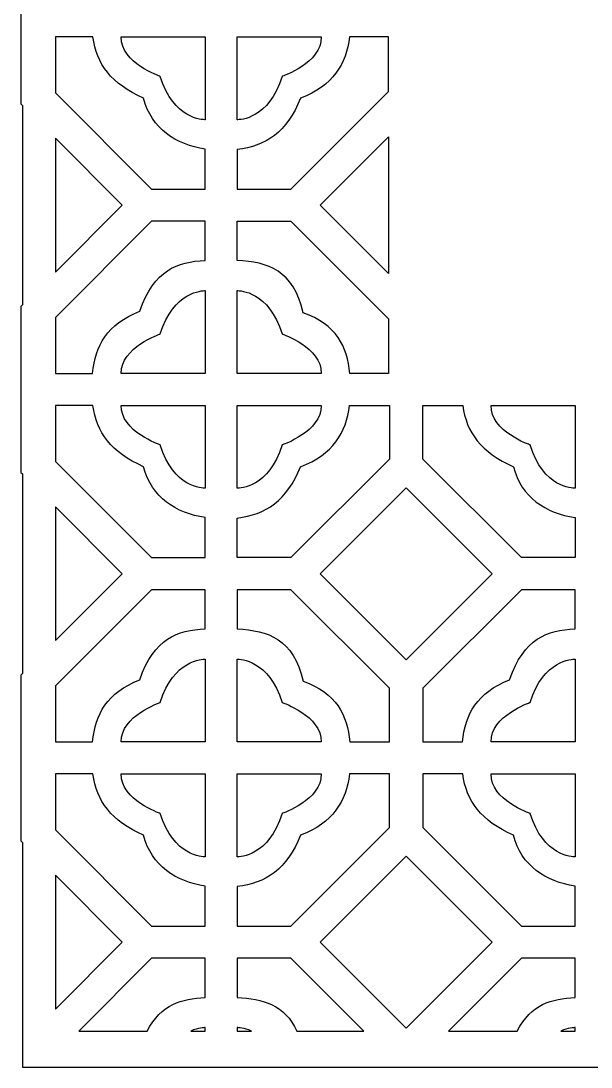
# Model space of a CAD drawing. Header units: centimetres. Extents: x -9.8 to 10.1, y -8.6 to 11.2.
# Drawn here: x -9.84 to -5.04, y -8.62 to 0.19 of the extents above; entities that cross this region are included whole.
import ezdxf

# ---------------------------------------------------------------- set-up
doc = ezdxf.new("R2010")
doc.units = ezdxf.units.CM
doc.header["$MEASUREMENT"] = 0
doc.layers.add('layer 1', color=7, linetype='Continuous')

msp = doc.modelspace()

# ---------------------------------------------------------------- linework, layer by layer
at = {"layer": 'layer 1', "color": 177}
for points, knots in [([(-9.82204, 11.18172), (-9.82204, 11.18172), (-8.84799, 11.18172), (-8.84799, 11.18172), (-8.84799, 11.18172), (-8.84799, 11.18172), (-8.84799, 11.18173), (-8.84799, 11.18173), (-8.84799, 11.18173), (-8.84799, 11.18173), (-8.28455, 11.18173), (-8.28455, 11.18173), (-8.28455, 11.18173), (-8.28455, 11.18173), (-8.01482, 11.18173), (-8.01482, 11.18173), (-8.01482, 11.18173), (-8.01482, 11.18173), (-7.45138, 11.18173), (-7.45138, 11.18173), (-7.45138, 11.18173), (-7.45138, 11.18173), (-7.45137, 11.18172), (-7.45137, 11.18172), (-7.45137, 11.18172), (-7.45137, 11.18172), (-5.73462, 11.18172), (-5.73462, 11.18172), (-5.73462, 11.18172), (-5.73462, 11.18172), (-5.73462, 11.18173), (-5.73462, 11.18173), (-5.73462, 11.18173), (-5.73462, 11.18173), (-5.17118, 11.18173), (-5.17118, 11.18173), (-5.17118, 11.18173), (-5.17118, 11.18173), (-4.90145, 11.18173), (-4.90145, 11.18173), (-4.90145, 11.18173), (-4.90145, 11.18173), (-4.33801, 11.18173), (-4.33801, 11.18173), (-4.33801, 11.18173), (-4.33801, 11.18173), (-4.33801, 11.18172), (-4.33801, 11.18172), (-4.33801, 11.18172), (-4.33801, 11.18172), (-2.62125, 11.18172), (-2.62125, 11.18172), (-2.62125, 11.18172), (-2.62125, 11.18172), (-2.62125, 11.18173), (-2.62125, 11.18173), (-2.62125, 11.18173), (-2.62125, 11.18173), (-2.05781, 11.18173), (-2.05781, 11.18173), (-2.05781, 11.18173), (-2.05781, 11.18173), (-1.78808, 11.18173), (-1.78808, 11.18173), (-1.78808, 11.18173), (-1.78808, 11.18173), (-1.22464, 11.18173), (-1.22464, 11.18173), (-1.22464, 11.18173), (-1.22464, 11.18173), (-1.22464, 11.18172), (-1.22464, 11.18172), (-1.22464, 11.18172), (-1.22464, 11.18172), (-0.25059, 11.18172), (-0.25059, 11.18172), (-0.25059, 11.18172), (-0.25059, 11.18172), (-0.25059, 10.20767), (-0.25059, 10.20767), (-0.25059, 10.20767), (-0.25059, 10.20767), (-0.23709, 10.19417), (-0.23709, 10.19417), (-0.23709, 10.19417), (-0.23709, 10.19417), (-0.23709, 9.63073), (-0.23709, 9.63073), (-0.23709, 9.63073), (-0.23709, 9.63073), (-0.23709, 9.361), (-0.23709, 9.361), (-0.23709, 9.361), (-0.23709, 9.361), (-0.23709, 8.79756), (-0.23709, 8.79756), (-0.23709, 8.79756), (-0.23709, 8.79756), (-0.25059, 8.78406), (-0.25059, 8.78406), (-0.25059, 8.78406), (-0.25059, 8.78406), (-0.25059, 7.10481), (-0.25059, 7.10481), (-0.25059, 7.10481), (-0.25059, 7.10481), (-0.23709, 7.09131), (-0.23709, 7.09131), (-0.23709, 7.09131), (-0.23709, 7.09131), (-0.23709, 6.52787), (-0.23709, 6.52787), (-0.23709, 6.52787), (-0.23709, 6.52787), (-0.23709, 6.25814), (-0.23709, 6.25814), (-0.23709, 6.25814), (-0.23709, 6.25814), (-0.23709, 5.6947), (-0.23709, 5.6947), (-0.23709, 5.6947), (-0.23709, 5.6947), (-0.25059, 5.6812), (-0.25059, 5.6812), (-0.25059, 5.6812), (-0.25059, 5.6812), (-0.25059, 4.00194), (-0.25059, 4.00194), (-0.25059, 4.00194), (-0.25059, 4.00194), (-0.23709, 3.98844), (-0.23709, 3.98844), (-0.23709, 3.98844), (-0.23709, 3.98844), (-0.23709, 3.425), (-0.23709, 3.425), (-0.23709, 3.425), (-0.23709, 3.425), (-0.23709, 3.15527), (-0.23709, 3.15527), (-0.23709, 3.15527), (-0.23709, 3.15527), (-0.23709, 2.59183), (-0.23709, 2.59183), (-0.23709, 2.59183), (-0.23709, 2.59183), (-0.25059, 2.57833), (-0.25059, 2.57833), (-0.25059, 2.57833), (-0.25059, 2.57833), (-0.25059, 0.89908), (-0.25059, 0.89908), (-0.25059, 0.89908), (-0.25059, 0.89908), (-0.23709, 0.88557), (-0.23709, 0.88557), (-0.23709, 0.88557), (-0.23709, 0.88557), (-0.23709, 0.32213), (-0.23709, 0.32213), (-0.23709, 0.32213), (-0.23709, 0.32213), (-0.23709, 0.05241), (-0.23709, 0.05241), (-0.23709, 0.05241), (-0.23709, 0.05241), (-0.23709, -0.51104), (-0.23709, -0.51104), (-0.23709, -0.51104), (-0.23709, -0.51104), (-0.25059, -0.52454), (-0.25059, -0.52454), (-0.25059, -0.52454), (-0.25059, -0.52454), (-0.25059, -2.20379), (-0.25059, -2.20379), (-0.25059, -2.20379), (-0.25059, -2.20379), (-0.23709, -2.21729), (-0.23709, -2.21729), (-0.23709, -2.21729), (-0.23709, -2.21729), (-0.23709, -2.78073), (-0.23709, -2.78073), (-0.23709, -2.78073), (-0.23709, -2.78073), (-0.23709, -3.05046), (-0.23709, -3.05046), (-0.23709, -3.05046), (-0.23709, -3.05046), (-0.23709, -3.6139), (-0.23709, -3.6139), (-0.23709, -3.6139), (-0.23709, -3.6139), (-0.25059, -3.6274), (-0.25059, -3.6274), (-0.25059, -3.6274), (-0.25059, -3.6274), (-0.25059, -5.30666), (-0.25059, -5.30666), (-0.25059, -5.30666), (-0.25059, -5.30666), (-0.23709, -5.32016), (-0.23709, -5.32016), (-0.23709, -5.32016), (-0.23709, -5.32016), (-0.23709, -5.8836), (-0.23709, -5.8836), (-0.23709, -5.8836), (-0.23709, -5.8836), (-0.23709, -6.15333), (-0.23709, -6.15333), (-0.23709, -6.15333), (-0.23709, -6.15333), (-0.23709, -6.71677), (-0.23709, -6.71677), (-0.23709, -6.71677), (-0.23709, -6.71677), (-0.25059, -6.73027), (-0.25059, -6.73027), (-0.25059, -6.73027), (-0.25059, -6.73027), (-0.25059, -8.62127), (-0.25059, -8.62127), (-0.25059, -8.62127), (-0.25059, -8.62127), (-9.82204, -8.62127), (-9.82204, -8.62127), (-9.82204, -8.62127), (-9.82204, -8.62127), (-9.82204, -6.73027), (-9.82204, -6.73027), (-9.82204, -6.73027), (-9.82204, -6.73027), (-9.83554, -6.71677), (-9.83554, -6.71677), (-9.83554, -6.71677), (-9.83554, -6.71677), (-9.83554, -6.15333), (-9.83554, -6.15333), (-9.83554, -6.15333), (-9.83554, -6.15333), (-9.83554, -5.8836), (-9.83554, -5.8836), (-9.83554, -5.8836), (-9.83554, -5.8836), (-9.83554, -5.32016), (-9.83554, -5.32016), (-9.83554, -5.32016), (-9.83554, -5.32016), (-9.82204, -5.30666), (-9.82204, -5.30666), (-9.82204, -5.30666), (-9.82204, -5.30666), (-9.82204, -3.6274), (-9.82204, -3.6274), (-9.82204, -3.6274), (-9.82204, -3.6274), (-9.83554, -3.6139), (-9.83554, -3.6139), (-9.83554, -3.6139), (-9.83554, -3.6139), (-9.83554, -3.05046), (-9.83554, -3.05046), (-9.83554, -3.05046), (-9.83554, -3.05046), (-9.83554, -2.78073), (-9.83554, -2.78073), (-9.83554, -2.78073), (-9.83554, -2.78073), (-9.83554, -2.21729), (-9.83554, -2.21729), (-9.83554, -2.21729), (-9.83554, -2.21729), (-9.82204, -2.20379), (-9.82204, -2.20379), (-9.82204, -2.20379), (-9.82204, -2.20379), (-9.82204, -0.52454), (-9.82204, -0.52454), (-9.82204, -0.52454), (-9.82204, -0.52454), (-9.83554, -0.51104), (-9.83554, -0.51104), (-9.83554, -0.51104), (-9.83554, -0.51104), (-9.83554, 0.05241), (-9.83554, 0.05241), (-9.83554, 0.05241), (-9.83554, 0.05241), (-9.83554, 0.32213), (-9.83554, 0.32213), (-9.83554, 0.32213), (-9.83554, 0.32213), (-9.83554, 0.88557), (-9.83554, 0.88557), (-9.83554, 0.88557), (-9.83554, 0.88557), (-9.82204, 0.89908), (-9.82204, 0.89908), (-9.82204, 0.89908), (-9.82204, 0.89908), (-9.82204, 2.57833), (-9.82204, 2.57833), (-9.82204, 2.57833), (-9.82204, 2.57833), (-9.83554, 2.59183), (-9.83554, 2.59183), (-9.83554, 2.59183), (-9.83554, 2.59183), (-9.83554, 3.15527), (-9.83554, 3.15527), (-9.83554, 3.15527), (-9.83554, 3.15527), (-9.83554, 3.425), (-9.83554, 3.425), (-9.83554, 3.425), (-9.83554, 3.425), (-9.83554, 3.98844), (-9.83554, 3.98844), (-9.83554, 3.98844), (-9.83554, 3.98844), (-9.82204, 4.00194), (-9.82204, 4.00194), (-9.82204, 4.00194), (-9.82204, 4.00194), (-9.82204, 5.6812), (-9.82204, 5.6812), (-9.82204, 5.6812), (-9.82204, 5.6812), (-9.83554, 5.6947), (-9.83554, 5.6947), (-9.83554, 5.6947), (-9.83554, 5.6947), (-9.83554, 6.25814), (-9.83554, 6.25814), (-9.83554, 6.25814), (-9.83554, 6.25814), (-9.83554, 6.52787), (-9.83554, 6.52787), (-9.83554, 6.52787), (-9.83554, 6.52787), (-9.83554, 7.09131), (-9.83554, 7.09131), (-9.83554, 7.09131), (-9.83554, 7.09131), (-9.82204, 7.10481), (-9.82204, 7.10481), (-9.82204, 7.10481), (-9.82204, 7.10481), (-9.82204, 8.78406), (-9.82204, 8.78406), (-9.82204, 8.78406), (-9.82204, 8.78406), (-9.83554, 8.79756), (-9.83554, 8.79756), (-9.83554, 8.79756), (-9.83554, 8.79756), (-9.83554, 9.361), (-9.83554, 9.361), (-9.83554, 9.361), (-9.83554, 9.361), (-9.83554, 9.63073), (-9.83554, 9.63073), (-9.83554, 9.63073), (-9.83554, 9.63073), (-9.83554, 10.19417), (-9.83554, 10.19417), (-9.83554, 10.19417), (-9.83554, 10.19417), (-9.82204, 10.20767), (-9.82204, 10.20767), (-9.82204, 10.20767), (-9.82204, 10.20767), (-9.82204, 11.18172), (-9.82204, 11.18172)], [0, 0, 0, 0, 0.0105263, 0.0105263, 0.0105263, 0.0105263, 0.0210526, 0.0210526, 0.0210526, 0.0210526, 0.0315789, 0.0315789, 0.0315789, 0.0315789, 0.0421053, 0.0421053, 0.0421053, 0.0421053, 0.0526316, 0.0526316, 0.0526316, 0.0526316, 0.0631579, 0.0631579, 0.0631579, 0.0631579, 0.0736842, 0.0736842, 0.0736842, 0.0736842, 0.0842105, 0.0842105, 0.0842105, 0.0842105, 0.0947368, 0.0947368, 0.0947368, 0.0947368, 0.1052632, 0.1052632, 0.1052632, 0.1052632, 0.1157895, 0.1157895, 0.1157895, 0.1157895, 0.1263158, 0.1263158, 0.1263158, 0.1263158, 0.1368421, 0.1368421, 0.1368421, 0.1368421, 0.1473684, 0.1473684, 0.1473684, 0.1473684, 0.1578947, 0.1578947, 0.1578947, 0.1578947, 0.1684211, 0.1684211, 0.1684211, 0.1684211, 0.1789474, 0.1789474, 0.1789474, 0.1789474, 0.1894737, 0.1894737, 0.1894737, 0.1894737, 0.2, 0.2, 0.2, 0.2, 0.2105263, 0.2105263, 0.2105263, 0.2105263, 0.2210526, 0.2210526, 0.2210526, 0.2210526, 0.2315789, 0.2315789, 0.2315789, 0.2315789, 0.2421053, 0.2421053, 0.2421053, 0.2421053, 0.2526316, 0.2526316, 0.2526316, 0.2526316, 0.2631579, 0.2631579, 0.2631579, 0.2631579, 0.2736842, 0.2736842, 0.2736842, 0.2736842, 0.2842105, 0.2842105, 0.2842105, 0.2842105, 0.2947368, 0.2947368, 0.2947368, 0.2947368, 0.3052632, 0.3052632, 0.3052632, 0.3052632, 0.3157895, 0.3157895, 0.3157895, 0.3157895, 0.3263158, 0.3263158, 0.3263158, 0.3263158, 0.3368421, 0.3368421, 0.3368421, 0.3368421, 0.3473684, 0.3473684, 0.3473684, 0.3473684, 0.3578947, 0.3578947, 0.3578947, 0.3578947, 0.3684211, 0.3684211, 0.3684211, 0.3684211, 0.3789474, 0.3789474, 0.3789474, 0.3789474, 0.3894737, 0.3894737, 0.3894737, 0.3894737, 0.4, 0.4, 0.4, 0.4, 0.4105263, 0.4105263, 0.4105263, 0.4105263, 0.4210526, 0.4210526, 0.4210526, 0.4210526, 0.4315789, 0.4315789, 0.4315789, 0.4315789, 0.4421053, 0.4421053, 0.4421053, 0.4421053, 0.4526316, 0.4526316, 0.4526316, 0.4526316, 0.4631579, 0.4631579, 0.4631579, 0.4631579, 0.4736842, 0.4736842, 0.4736842, 0.4736842, 0.4842105, 0.4842105, 0.4842105, 0.4842105, 0.4947368, 0.4947368, 0.4947368, 0.4947368, 0.5052632, 0.5052632, 0.5052632, 0.5052632, 0.5157895, 0.5157895, 0.5157895, 0.5157895, 0.5263158, 0.5263158, 0.5263158, 0.5263158, 0.5368421, 0.5368421, 0.5368421, 0.5368421, 0.5473684, 0.5473684, 0.5473684, 0.5473684, 0.5578947, 0.5578947, 0.5578947, 0.5578947, 0.5684211, 0.5684211, 0.5684211, 0.5684211, 0.5789474, 0.5789474, 0.5789474, 0.5789474, 0.5894737, 0.5894737, 0.5894737, 0.5894737, 0.6, 0.6, 0.6, 0.6, 0.6105263, 0.6105263, 0.6105263, 0.6105263, 0.6210526, 0.6210526, 0.6210526, 0.6210526, 0.6315789, 0.6315789, 0.6315789, 0.6315789, 0.6421053, 0.6421053, 0.6421053, 0.6421053, 0.6526316, 0.6526316, 0.6526316, 0.6526316, 0.6631579, 0.6631579, 0.6631579, 0.6631579, 0.6736842, 0.6736842, 0.6736842, 0.6736842, 0.6842105, 0.6842105, 0.6842105, 0.6842105, 0.6947368, 0.6947368, 0.6947368, 0.6947368, 0.7052632, 0.7052632, 0.7052632, 0.7052632, 0.7157895, 0.7157895, 0.7157895, 0.7157895, 0.7263158, 0.7263158, 0.7263158, 0.7263158, 0.7368421, 0.7368421, 0.7368421, 0.7368421, 0.7473684, 0.7473684, 0.7473684, 0.7473684, 0.7578947, 0.7578947, 0.7578947, 0.7578947, 0.7684211, 0.7684211, 0.7684211, 0.7684211, 0.7789474, 0.7789474, 0.7789474, 0.7789474, 0.7894737, 0.7894737, 0.7894737, 0.7894737, 0.8, 0.8, 0.8, 0.8, 0.8105263, 0.8105263, 0.8105263, 0.8105263, 0.8210526, 0.8210526, 0.8210526, 0.8210526, 0.8315789, 0.8315789, 0.8315789, 0.8315789, 0.8421053, 0.8421053, 0.8421053, 0.8421053, 0.8526316, 0.8526316, 0.8526316, 0.8526316, 0.8631579, 0.8631579, 0.8631579, 0.8631579, 0.8736842, 0.8736842, 0.8736842, 0.8736842, 0.8842105, 0.8842105, 0.8842105, 0.8842105, 0.8947368, 0.8947368, 0.8947368, 0.8947368, 0.9052632, 0.9052632, 0.9052632, 0.9052632, 0.9157895, 0.9157895, 0.9157895, 0.9157895, 0.9263158, 0.9263158, 0.9263158, 0.9263158, 0.9368421, 0.9368421, 0.9368421, 0.9368421, 0.9473684, 0.9473684, 0.9473684, 0.9473684, 0.9578947, 0.9578947, 0.9578947, 0.9578947, 0.9684211, 0.9684211, 0.9684211, 0.9684211, 0.9789474, 0.9789474, 0.9789474, 0.9789474, 1, 1, 1, 1]), ([(-8.28455, -1.22885), (-8.28455, -1.22885), (-8.73626, -1.22885), (-8.73626, -1.22885), (-8.73626, -1.22885), (-8.73626, -1.22885), (-9.54581, -0.4193), (-9.54581, -0.4193), (-9.54581, -0.4193), (-9.54581, -0.4193), (-9.54581, 0.05241), (-9.54581, 0.05241), (-9.54581, 0.05241), (-9.54581, 0.05241), (-9.23002, 0.05241), (-9.23002, 0.05241), (-9.23002, 0.05241), (-9.19855, -0.17592), (-9.0771, -0.34117), (-8.80284, -0.46371), (-8.80284, -0.46371), (-8.73768, -0.72177), (-8.52919, -0.85491), (-8.28455, -0.89128), (-8.28455, -0.89128), (-8.28455, -0.89128), (-8.28455, -1.22885), (-8.28455, -1.22885)], [0, 0, 0, 0, 0.125, 0.125, 0.125, 0.125, 0.25, 0.25, 0.25, 0.25, 0.375, 0.375, 0.375, 0.375, 0.5, 0.5, 0.5, 0.5, 0.625, 0.625, 0.625, 0.625, 0.75, 0.75, 0.75, 0.75, 1, 1, 1, 1]), ([(-8.28455, 0.05241), (-8.28455, 0.05241), (-8.99167, 0.05241), (-8.99167, 0.05241), (-8.99167, 0.05241), (-8.9956, -0.168), (-8.66298, -0.27976), (-8.66298, -0.27976), (-8.66298, -0.27976), (-8.55112, -0.64144), (-8.30504, -0.6451), (-8.28455, -0.64477), (-8.28455, -0.64477), (-8.28455, -0.64477), (-8.28455, 0.05241), (-8.28455, 0.05241)], [0, 0, 0, 0, 0.2, 0.2, 0.2, 0.2, 0.4, 0.4, 0.4, 0.4, 0.6, 0.6, 0.6, 0.6, 1, 1, 1, 1]), ([(-6.74048, -0.40623), (-6.74048, -0.40623), (-7.5631, -1.22885), (-7.5631, -1.22885), (-7.5631, -1.22885), (-7.5631, -1.22885), (-8.01482, -1.22885), (-8.01482, -1.22885), (-8.01482, -1.22885), (-8.01482, -1.22885), (-8.01482, -0.89522), (-8.01482, -0.89522), (-8.01482, -0.89522), (-7.77407, -0.86773), (-7.59646, -0.74924), (-7.48097, -0.46334), (-7.48097, -0.46334), (-7.21069, -0.35996), (-7.09778, -0.17713), (-7.06872, 0.05241), (-7.06872, 0.05241), (-7.06872, 0.05241), (-6.74048, 0.05241), (-6.74048, 0.05241), (-6.74048, 0.05241), (-6.74048, 0.05241), (-6.74048, -0.40623), (-6.74048, -0.40623)], [0, 0, 0, 0, 0.125, 0.125, 0.125, 0.125, 0.25, 0.25, 0.25, 0.25, 0.375, 0.375, 0.375, 0.375, 0.5, 0.5, 0.5, 0.5, 0.625, 0.625, 0.625, 0.625, 0.75, 0.75, 0.75, 0.75, 1, 1, 1, 1]), ([(-7.30772, 0.05241), (-7.30772, 0.05241), (-8.01482, 0.05241), (-8.01482, 0.05241), (-8.01482, 0.05241), (-8.01482, 0.05241), (-8.01482, -0.64477), (-8.01482, -0.64477), (-8.01482, -0.64477), (-7.99414, -0.6451), (-7.74822, -0.64128), (-7.63641, -0.27976), (-7.63641, -0.27976), (-7.63641, -0.27976), (-7.30379, -0.168), (-7.30772, 0.05241)], [0, 0, 0, 0, 0.2, 0.2, 0.2, 0.2, 0.4, 0.4, 0.4, 0.4, 0.6, 0.6, 0.6, 0.6, 1, 1, 1, 1]), ([(-6.74048, -1.94064), (-6.74048, -1.94064), (-6.74048, -0.78769), (-6.74048, -0.78769), (-6.74048, -0.78769), (-6.74048, -0.78769), (-7.31695, -1.36416), (-7.31695, -1.36416), (-7.31695, -1.36416), (-7.31695, -1.36416), (-6.74048, -1.94064), (-6.74048, -1.94064)], [0, 0, 0, 0, 0.25, 0.25, 0.25, 0.25, 0.5, 0.5, 0.5, 0.5, 1, 1, 1, 1]), ([(-9.54581, -0.80077), (-9.54581, -0.80077), (-8.98241, -1.36416), (-8.98241, -1.36416), (-8.98241, -1.36416), (-8.98241, -1.36416), (-9.54581, -1.92756), (-9.54581, -1.92756), (-9.54581, -1.92756), (-9.54581, -1.92756), (-9.54581, -0.80077), (-9.54581, -0.80077)], [0, 0, 0, 0, 0.25, 0.25, 0.25, 0.25, 0.5, 0.5, 0.5, 0.5, 1, 1, 1, 1]), ([(-9.54581, -2.30902), (-9.54581, -2.30902), (-8.73626, -1.49948), (-8.73626, -1.49948), (-8.73626, -1.49948), (-8.73626, -1.49948), (-8.28455, -1.49948), (-8.28455, -1.49948), (-8.28455, -1.49948), (-8.28455, -1.49948), (-8.28455, -1.82914), (-8.28455, -1.82914), (-8.28455, -1.82914), (-8.51943, -1.84083), (-8.71348, -1.90568), (-8.83535, -2.25691), (-8.83535, -2.25691), (-9.11133, -2.36719), (-9.209, -2.54435), (-9.23253, -2.78073), (-9.23253, -2.78073), (-9.23253, -2.78073), (-9.54581, -2.78073), (-9.54581, -2.78073), (-9.54581, -2.78073), (-9.54581, -2.78073), (-9.54581, -2.30902), (-9.54581, -2.30902)], [0, 0, 0, 0, 0.125, 0.125, 0.125, 0.125, 0.25, 0.25, 0.25, 0.25, 0.375, 0.375, 0.375, 0.375, 0.5, 0.5, 0.5, 0.5, 0.625, 0.625, 0.625, 0.625, 0.75, 0.75, 0.75, 0.75, 1, 1, 1, 1]), ([(-6.74048, -2.78073), (-6.74048, -2.78073), (-6.74048, -2.3221), (-6.74048, -2.3221), (-6.74048, -2.3221), (-6.74048, -2.3221), (-7.5631, -1.49948), (-7.5631, -1.49948), (-7.5631, -1.49948), (-7.5631, -1.49948), (-8.01482, -1.49948), (-8.01482, -1.49948), (-8.01482, -1.49948), (-8.01482, -1.49948), (-8.01482, -1.82934), (-8.01482, -1.82934), (-8.01482, -1.82934), (-7.75556, -1.84218), (-7.54285, -1.91247), (-7.45946, -2.27025), (-7.45946, -2.27025), (-7.17955, -2.36813), (-7.08882, -2.55551), (-7.06672, -2.78073), (-7.06672, -2.78073), (-7.06672, -2.78073), (-6.74048, -2.78073), (-6.74048, -2.78073)], [0, 0, 0, 0, 0.125, 0.125, 0.125, 0.125, 0.25, 0.25, 0.25, 0.25, 0.375, 0.375, 0.375, 0.375, 0.5, 0.5, 0.5, 0.5, 0.625, 0.625, 0.625, 0.625, 0.75, 0.75, 0.75, 0.75, 1, 1, 1, 1]), ([(-8.99167, -2.78073), (-8.99167, -2.78073), (-8.28455, -2.78073), (-8.28455, -2.78073), (-8.28455, -2.78073), (-8.28455, -2.78073), (-8.28455, -2.08355), (-8.28455, -2.08355), (-8.28455, -2.08355), (-8.30504, -2.08322), (-8.55112, -2.08688), (-8.66298, -2.44857), (-8.66298, -2.44857), (-8.66298, -2.44857), (-8.9956, -2.56033), (-8.99167, -2.78073)], [0, 0, 0, 0, 0.2, 0.2, 0.2, 0.2, 0.4, 0.4, 0.4, 0.4, 0.6, 0.6, 0.6, 0.6, 1, 1, 1, 1]), ([(-8.01482, -2.78073), (-8.01482, -2.78073), (-7.30773, -2.78073), (-7.30773, -2.78073), (-7.30773, -2.78073), (-7.3038, -2.56033), (-7.63641, -2.44857), (-7.63641, -2.44857), (-7.63641, -2.44857), (-7.74822, -2.08704), (-7.99414, -2.08322), (-8.01482, -2.08355), (-8.01482, -2.08355), (-8.01482, -2.08355), (-8.01482, -2.78073), (-8.01482, -2.78073)], [0, 0, 0, 0, 0.2, 0.2, 0.2, 0.2, 0.4, 0.4, 0.4, 0.4, 0.6, 0.6, 0.6, 0.6, 1, 1, 1, 1]), ([(-8.28455, -4.33172), (-8.28455, -4.33172), (-8.73626, -4.33172), (-8.73626, -4.33172), (-8.73626, -4.33172), (-8.73626, -4.33172), (-9.54581, -3.52217), (-9.54581, -3.52217), (-9.54581, -3.52217), (-9.54581, -3.52217), (-9.54581, -3.05046), (-9.54581, -3.05046), (-9.54581, -3.05046), (-9.54581, -3.05046), (-9.23002, -3.05046), (-9.23002, -3.05046), (-9.23002, -3.05046), (-9.19855, -3.27879), (-9.0771, -3.44404), (-8.80284, -3.56657), (-8.80284, -3.56657), (-8.73768, -3.82464), (-8.52919, -3.95777), (-8.28455, -3.99415), (-8.28455, -3.99415), (-8.28455, -3.99415), (-8.28455, -4.33172), (-8.28455, -4.33172)], [0, 0, 0, 0, 0.125, 0.125, 0.125, 0.125, 0.25, 0.25, 0.25, 0.25, 0.375, 0.375, 0.375, 0.375, 0.5, 0.5, 0.5, 0.5, 0.625, 0.625, 0.625, 0.625, 0.75, 0.75, 0.75, 0.75, 1, 1, 1, 1]), ([(-8.28455, -3.05046), (-8.28455, -3.05046), (-8.99167, -3.05046), (-8.99167, -3.05046), (-8.99167, -3.05046), (-8.9956, -3.27086), (-8.66298, -3.38262), (-8.66298, -3.38262), (-8.66298, -3.38262), (-8.55112, -3.74431), (-8.30504, -3.74797), (-8.28455, -3.74764), (-8.28455, -3.74764), (-8.28455, -3.74764), (-8.28455, -3.05046), (-8.28455, -3.05046)], [0, 0, 0, 0, 0.2, 0.2, 0.2, 0.2, 0.4, 0.4, 0.4, 0.4, 0.6, 0.6, 0.6, 0.6, 1, 1, 1, 1]), ([(-6.73356, -3.05047), (-6.73356, -3.05047), (-6.74048, -3.05047), (-6.74048, -3.05047), (-6.74048, -3.05047), (-6.74048, -3.05047), (-6.74048, -3.05046), (-6.74048, -3.05046), (-6.74048, -3.05046), (-6.74048, -3.05046), (-7.06872, -3.05046), (-7.06872, -3.05046), (-7.06872, -3.05046), (-7.09778, -3.28), (-7.21069, -3.46283), (-7.48097, -3.56621), (-7.48097, -3.56621), (-7.59646, -3.8521), (-7.77407, -3.9706), (-8.01482, -3.99809), (-8.01482, -3.99809), (-8.01482, -3.99809), (-8.01482, -4.33172), (-8.01482, -4.33172), (-8.01482, -4.33172), (-8.01482, -4.33172), (-7.5631, -4.33172), (-7.5631, -4.33172), (-7.5631, -4.33172), (-7.5631, -4.33172), (-6.73356, -3.50217), (-6.73356, -3.50217), (-6.73356, -3.50217), (-6.73356, -3.50217), (-6.73356, -3.05047), (-6.73356, -3.05047)], [0, 0, 0, 0, 0.1, 0.1, 0.1, 0.1, 0.2, 0.2, 0.2, 0.2, 0.3, 0.3, 0.3, 0.3, 0.4, 0.4, 0.4, 0.4, 0.5, 0.5, 0.5, 0.5, 0.6, 0.6, 0.6, 0.6, 0.7, 0.7, 0.7, 0.7, 0.8, 0.8, 0.8, 0.8, 1, 1, 1, 1]), ([(-7.30772, -3.05046), (-7.30772, -3.05046), (-8.01482, -3.05046), (-8.01482, -3.05046), (-8.01482, -3.05046), (-8.01482, -3.05046), (-8.01482, -3.74764), (-8.01482, -3.74764), (-8.01482, -3.74764), (-7.99414, -3.74796), (-7.74822, -3.74415), (-7.63641, -3.38262), (-7.63641, -3.38262), (-7.63641, -3.38262), (-7.30379, -3.27086), (-7.30772, -3.05046)], [0, 0, 0, 0, 0.2, 0.2, 0.2, 0.2, 0.4, 0.4, 0.4, 0.4, 0.6, 0.6, 0.6, 0.6, 1, 1, 1, 1]), ([(-6.11665, -3.05047), (-6.11665, -3.05047), (-6.45244, -3.05047), (-6.45244, -3.05047), (-6.45244, -3.05047), (-6.45244, -3.05047), (-6.45244, -3.50217), (-6.45244, -3.50217), (-6.45244, -3.50217), (-6.45244, -3.50217), (-5.62289, -4.33172), (-5.62289, -4.33172), (-5.62289, -4.33172), (-5.62289, -4.33172), (-5.17118, -4.33172), (-5.17118, -4.33172), (-5.17118, -4.33172), (-5.17118, -4.33172), (-5.17118, -3.99415), (-5.17118, -3.99415), (-5.17118, -3.99415), (-5.41582, -3.95777), (-5.62432, -3.82464), (-5.68948, -3.56657), (-5.68948, -3.56657), (-5.96373, -3.44404), (-6.08518, -3.27879), (-6.11665, -3.05047)], [0, 0, 0, 0, 0.125, 0.125, 0.125, 0.125, 0.25, 0.25, 0.25, 0.25, 0.375, 0.375, 0.375, 0.375, 0.5, 0.5, 0.5, 0.5, 0.625, 0.625, 0.625, 0.625, 0.75, 0.75, 0.75, 0.75, 1, 1, 1, 1]), ([(-5.17118, -3.05047), (-5.17118, -3.05047), (-5.8783, -3.05047), (-5.8783, -3.05047), (-5.8783, -3.05047), (-5.88223, -3.27087), (-5.54962, -3.38262), (-5.54962, -3.38262), (-5.54962, -3.38262), (-5.43776, -3.74431), (-5.19167, -3.74797), (-5.17118, -3.74764), (-5.17118, -3.74764), (-5.17118, -3.74764), (-5.17118, -3.05047), (-5.17118, -3.05047)], [0, 0, 0, 0, 0.2, 0.2, 0.2, 0.2, 0.4, 0.4, 0.4, 0.4, 0.6, 0.6, 0.6, 0.6, 1, 1, 1, 1]), ([(-6.593, -3.74308), (-6.593, -3.74308), (-7.31695, -4.46703), (-7.31695, -4.46703), (-7.31695, -4.46703), (-7.31695, -4.46703), (-6.593, -5.19098), (-6.593, -5.19098), (-6.593, -5.19098), (-6.593, -5.19098), (-5.86905, -4.46703), (-5.86905, -4.46703), (-5.86905, -4.46703), (-5.86905, -4.46703), (-6.593, -3.74308), (-6.593, -3.74308)], [0, 0, 0, 0, 0.2, 0.2, 0.2, 0.2, 0.4, 0.4, 0.4, 0.4, 0.6, 0.6, 0.6, 0.6, 1, 1, 1, 1]), ([(-9.54581, -3.90363), (-9.54581, -3.90363), (-8.98241, -4.46703), (-8.98241, -4.46703), (-8.98241, -4.46703), (-8.98241, -4.46703), (-9.54581, -5.03043), (-9.54581, -5.03043), (-9.54581, -5.03043), (-9.54581, -5.03043), (-9.54581, -3.90363), (-9.54581, -3.90363)], [0, 0, 0, 0, 0.25, 0.25, 0.25, 0.25, 0.5, 0.5, 0.5, 0.5, 1, 1, 1, 1]), ([(-9.54581, -5.41189), (-9.54581, -5.41189), (-8.73626, -4.60234), (-8.73626, -4.60234), (-8.73626, -4.60234), (-8.73626, -4.60234), (-8.28455, -4.60234), (-8.28455, -4.60234), (-8.28455, -4.60234), (-8.28455, -4.60234), (-8.28455, -4.932), (-8.28455, -4.932), (-8.28455, -4.932), (-8.51943, -4.9437), (-8.71348, -5.00855), (-8.83535, -5.35978), (-8.83535, -5.35978), (-9.11133, -5.47006), (-9.209, -5.64721), (-9.23253, -5.8836), (-9.23253, -5.8836), (-9.23253, -5.8836), (-9.54581, -5.8836), (-9.54581, -5.8836), (-9.54581, -5.8836), (-9.54581, -5.8836), (-9.54581, -5.41189), (-9.54581, -5.41189)], [0, 0, 0, 0, 0.125, 0.125, 0.125, 0.125, 0.25, 0.25, 0.25, 0.25, 0.375, 0.375, 0.375, 0.375, 0.5, 0.5, 0.5, 0.5, 0.625, 0.625, 0.625, 0.625, 0.75, 0.75, 0.75, 0.75, 1, 1, 1, 1]), ([(-8.01482, -4.60234), (-8.01482, -4.60234), (-7.5631, -4.60234), (-7.5631, -4.60234), (-7.5631, -4.60234), (-7.5631, -4.60234), (-6.73356, -5.43188), (-6.73356, -5.43188), (-6.73356, -5.43188), (-6.73356, -5.43188), (-6.73356, -5.8836), (-6.73356, -5.8836), (-6.73356, -5.8836), (-6.73356, -5.8836), (-7.06672, -5.8836), (-7.06672, -5.8836), (-7.06672, -5.8836), (-7.08882, -5.65838), (-7.17955, -5.47099), (-7.45946, -5.37311), (-7.45946, -5.37311), (-7.54285, -5.01534), (-7.75556, -4.94505), (-8.01482, -4.9322), (-8.01482, -4.9322), (-8.01482, -4.9322), (-8.01482, -4.60234), (-8.01482, -4.60234)], [0, 0, 0, 0, 0.125, 0.125, 0.125, 0.125, 0.25, 0.25, 0.25, 0.25, 0.375, 0.375, 0.375, 0.375, 0.5, 0.5, 0.5, 0.5, 0.625, 0.625, 0.625, 0.625, 0.75, 0.75, 0.75, 0.75, 1, 1, 1, 1]), ([(-6.45244, -5.8836), (-6.45244, -5.8836), (-6.45244, -5.43188), (-6.45244, -5.43188), (-6.45244, -5.43188), (-6.45244, -5.43188), (-5.62289, -4.60234), (-5.62289, -4.60234), (-5.62289, -4.60234), (-5.62289, -4.60234), (-5.17118, -4.60234), (-5.17118, -4.60234), (-5.17118, -4.60234), (-5.17118, -4.60234), (-5.17118, -4.932), (-5.17118, -4.932), (-5.17118, -4.932), (-5.40607, -4.9437), (-5.60011, -5.00855), (-5.72199, -5.35978), (-5.72199, -5.35978), (-5.99796, -5.47006), (-6.09563, -5.64721), (-6.11916, -5.8836), (-6.11916, -5.8836), (-6.11916, -5.8836), (-6.45244, -5.8836), (-6.45244, -5.8836)], [0, 0, 0, 0, 0.125, 0.125, 0.125, 0.125, 0.25, 0.25, 0.25, 0.25, 0.375, 0.375, 0.375, 0.375, 0.5, 0.5, 0.5, 0.5, 0.625, 0.625, 0.625, 0.625, 0.75, 0.75, 0.75, 0.75, 1, 1, 1, 1]), ([(-8.99167, -5.8836), (-8.99167, -5.8836), (-8.28455, -5.8836), (-8.28455, -5.8836), (-8.28455, -5.8836), (-8.28455, -5.8836), (-8.28455, -5.18642), (-8.28455, -5.18642), (-8.28455, -5.18642), (-8.30504, -5.18608), (-8.55112, -5.18975), (-8.66298, -5.55143), (-8.66298, -5.55143), (-8.66298, -5.55143), (-8.9956, -5.66319), (-8.99167, -5.8836)], [0, 0, 0, 0, 0.2, 0.2, 0.2, 0.2, 0.4, 0.4, 0.4, 0.4, 0.6, 0.6, 0.6, 0.6, 1, 1, 1, 1]), ([(-8.01482, -5.8836), (-8.01482, -5.8836), (-7.30773, -5.8836), (-7.30773, -5.8836), (-7.30773, -5.8836), (-7.3038, -5.6632), (-7.63641, -5.55143), (-7.63641, -5.55143), (-7.63641, -5.55143), (-7.74822, -5.18991), (-7.99414, -5.18609), (-8.01482, -5.18642), (-8.01482, -5.18642), (-8.01482, -5.18642), (-8.01482, -5.8836), (-8.01482, -5.8836)], [0, 0, 0, 0, 0.2, 0.2, 0.2, 0.2, 0.4, 0.4, 0.4, 0.4, 0.6, 0.6, 0.6, 0.6, 1, 1, 1, 1]), ([(-5.8783, -5.8836), (-5.8783, -5.8836), (-5.17118, -5.8836), (-5.17118, -5.8836), (-5.17118, -5.8836), (-5.17118, -5.8836), (-5.17118, -5.18642), (-5.17118, -5.18642), (-5.17118, -5.18642), (-5.19167, -5.18608), (-5.43776, -5.18975), (-5.54962, -5.55143), (-5.54962, -5.55143), (-5.54962, -5.55143), (-5.88223, -5.66319), (-5.8783, -5.8836)], [0, 0, 0, 0, 0.2, 0.2, 0.2, 0.2, 0.4, 0.4, 0.4, 0.4, 0.6, 0.6, 0.6, 0.6, 1, 1, 1, 1]), ([(-8.28455, -7.43458), (-8.28455, -7.43458), (-8.73626, -7.43458), (-8.73626, -7.43458), (-8.73626, -7.43458), (-8.73626, -7.43458), (-9.54581, -6.62503), (-9.54581, -6.62503), (-9.54581, -6.62503), (-9.54581, -6.62503), (-9.54581, -6.15333), (-9.54581, -6.15333), (-9.54581, -6.15333), (-9.54581, -6.15333), (-9.23002, -6.15333), (-9.23002, -6.15333), (-9.23002, -6.15333), (-9.19855, -6.38165), (-9.0771, -6.54691), (-8.80284, -6.66944), (-8.80284, -6.66944), (-8.73768, -6.9275), (-8.52919, -7.06064), (-8.28455, -7.09701), (-8.28455, -7.09701), (-8.28455, -7.09701), (-8.28455, -7.43458), (-8.28455, -7.43458)], [0, 0, 0, 0, 0.125, 0.125, 0.125, 0.125, 0.25, 0.25, 0.25, 0.25, 0.375, 0.375, 0.375, 0.375, 0.5, 0.5, 0.5, 0.5, 0.625, 0.625, 0.625, 0.625, 0.75, 0.75, 0.75, 0.75, 1, 1, 1, 1]), ([(-8.28455, -6.15333), (-8.28455, -6.15333), (-8.99167, -6.15333), (-8.99167, -6.15333), (-8.99167, -6.15333), (-8.9956, -6.37373), (-8.66298, -6.48549), (-8.66298, -6.48549), (-8.66298, -6.48549), (-8.55112, -6.84717), (-8.30504, -6.85083), (-8.28455, -6.8505), (-8.28455, -6.8505), (-8.28455, -6.8505), (-8.28455, -6.15333), (-8.28455, -6.15333)], [0, 0, 0, 0, 0.2, 0.2, 0.2, 0.2, 0.4, 0.4, 0.4, 0.4, 0.6, 0.6, 0.6, 0.6, 1, 1, 1, 1]), ([(-6.73356, -6.60504), (-6.73356, -6.60504), (-7.5631, -7.43458), (-7.5631, -7.43458), (-7.5631, -7.43458), (-7.5631, -7.43458), (-8.01482, -7.43458), (-8.01482, -7.43458), (-8.01482, -7.43458), (-8.01482, -7.43458), (-8.01482, -7.10095), (-8.01482, -7.10095), (-8.01482, -7.10095), (-7.77407, -7.07346), (-7.59646, -6.95497), (-7.48097, -6.66908), (-7.48097, -6.66908), (-7.21069, -6.5657), (-7.09778, -6.38286), (-7.06872, -6.15333), (-7.06872, -6.15333), (-7.06872, -6.15333), (-6.73356, -6.15333), (-6.73356, -6.15333), (-6.73356, -6.15333), (-6.73356, -6.15333), (-6.73356, -6.60504), (-6.73356, -6.60504)], [0, 0, 0, 0, 0.125, 0.125, 0.125, 0.125, 0.25, 0.25, 0.25, 0.25, 0.375, 0.375, 0.375, 0.375, 0.5, 0.5, 0.5, 0.5, 0.625, 0.625, 0.625, 0.625, 0.75, 0.75, 0.75, 0.75, 1, 1, 1, 1]), ([(-7.30772, -6.15333), (-7.30772, -6.15333), (-8.01482, -6.15333), (-8.01482, -6.15333), (-8.01482, -6.15333), (-8.01482, -6.15333), (-8.01482, -6.8505), (-8.01482, -6.8505), (-8.01482, -6.8505), (-7.99414, -6.85083), (-7.74822, -6.84701), (-7.63641, -6.48549), (-7.63641, -6.48549), (-7.63641, -6.48549), (-7.30379, -6.37373), (-7.30772, -6.15333)], [0, 0, 0, 0, 0.2, 0.2, 0.2, 0.2, 0.4, 0.4, 0.4, 0.4, 0.6, 0.6, 0.6, 0.6, 1, 1, 1, 1]), ([(-5.17118, -7.43458), (-5.17118, -7.43458), (-5.62289, -7.43458), (-5.62289, -7.43458), (-5.62289, -7.43458), (-5.62289, -7.43458), (-6.45244, -6.60504), (-6.45244, -6.60504), (-6.45244, -6.60504), (-6.45244, -6.60504), (-6.45244, -6.15333), (-6.45244, -6.15333), (-6.45244, -6.15333), (-6.45244, -6.15333), (-6.11665, -6.15333), (-6.11665, -6.15333), (-6.11665, -6.15333), (-6.08519, -6.38165), (-5.96373, -6.54691), (-5.68948, -6.66944), (-5.68948, -6.66944), (-5.62432, -6.9275), (-5.41582, -7.06064), (-5.17118, -7.09701), (-5.17118, -7.09701), (-5.17118, -7.09701), (-5.17118, -7.43458), (-5.17118, -7.43458)], [0, 0, 0, 0, 0.125, 0.125, 0.125, 0.125, 0.25, 0.25, 0.25, 0.25, 0.375, 0.375, 0.375, 0.375, 0.5, 0.5, 0.5, 0.5, 0.625, 0.625, 0.625, 0.625, 0.75, 0.75, 0.75, 0.75, 1, 1, 1, 1]), ([(-5.17118, -6.15333), (-5.17118, -6.15333), (-5.8783, -6.15333), (-5.8783, -6.15333), (-5.8783, -6.15333), (-5.88223, -6.37373), (-5.54962, -6.48549), (-5.54962, -6.48549), (-5.54962, -6.48549), (-5.43776, -6.84717), (-5.19167, -6.85083), (-5.17118, -6.8505), (-5.17118, -6.8505), (-5.17118, -6.8505), (-5.17118, -6.15333), (-5.17118, -6.15333)], [0, 0, 0, 0, 0.2, 0.2, 0.2, 0.2, 0.4, 0.4, 0.4, 0.4, 0.6, 0.6, 0.6, 0.6, 1, 1, 1, 1]), ([(-5.86905, -7.56989), (-5.86905, -7.56989), (-6.593, -8.29385), (-6.593, -8.29385), (-6.593, -8.29385), (-6.593, -8.29385), (-7.31695, -7.5699), (-7.31695, -7.5699), (-7.31695, -7.5699), (-7.31695, -7.5699), (-6.593, -6.84594), (-6.593, -6.84594), (-6.593, -6.84594), (-6.593, -6.84594), (-5.86905, -7.56989), (-5.86905, -7.56989)], [0, 0, 0, 0, 0.2, 0.2, 0.2, 0.2, 0.4, 0.4, 0.4, 0.4, 0.6, 0.6, 0.6, 0.6, 1, 1, 1, 1]), ([(-9.54581, -7.0065), (-9.54581, -7.0065), (-8.98241, -7.5699), (-8.98241, -7.5699), (-8.98241, -7.5699), (-8.98241, -7.5699), (-9.54581, -8.13329), (-9.54581, -8.13329), (-9.54581, -8.13329), (-9.54581, -8.13329), (-9.54581, -7.0065), (-9.54581, -7.0065)], [0, 0, 0, 0, 0.25, 0.25, 0.25, 0.25, 0.5, 0.5, 0.5, 0.5, 1, 1, 1, 1]), ([(-9.34896, -8.3179), (-9.34896, -8.3179), (-8.73626, -7.70521), (-8.73626, -7.70521), (-8.73626, -7.70521), (-8.73626, -7.70521), (-8.28455, -7.70521), (-8.28455, -7.70521), (-8.28455, -7.70521), (-8.28455, -7.70521), (-8.28455, -8.03487), (-8.28455, -8.03487), (-8.28455, -8.03487), (-8.48266, -8.04474), (-8.65171, -8.09246), (-8.77292, -8.3179), (-8.77292, -8.3179), (-8.77292, -8.3179), (-9.34896, -8.3179), (-9.34896, -8.3179)], [0, 0, 0, 0, 0.1666667, 0.1666667, 0.1666667, 0.1666667, 0.3333333, 0.3333333, 0.3333333, 0.3333333, 0.5, 0.5, 0.5, 0.5, 0.6666667, 0.6666667, 0.6666667, 0.6666667, 1, 1, 1, 1]), ([(-7.51255, -8.3179), (-7.61622, -8.09608), (-7.79945, -8.04574), (-8.01482, -8.03507), (-8.01482, -8.03507), (-8.01482, -8.03507), (-8.01482, -7.70521), (-8.01482, -7.70521), (-8.01482, -7.70521), (-8.01482, -7.70521), (-7.5631, -7.70521), (-7.5631, -7.70521), (-7.5631, -7.70521), (-7.5631, -7.70521), (-6.95041, -8.3179), (-6.95041, -8.3179), (-6.95041, -8.3179), (-6.95041, -8.3179), (-7.51255, -8.3179), (-7.51255, -8.3179)], [0, 0, 0, 0, 0.1666667, 0.1666667, 0.1666667, 0.1666667, 0.3333333, 0.3333333, 0.3333333, 0.3333333, 0.5, 0.5, 0.5, 0.5, 0.6666667, 0.6666667, 0.6666667, 0.6666667, 1, 1, 1, 1]), ([(-6.23559, -8.3179), (-6.23559, -8.3179), (-5.62289, -7.70521), (-5.62289, -7.70521), (-5.62289, -7.70521), (-5.62289, -7.70521), (-5.17118, -7.70521), (-5.17118, -7.70521), (-5.17118, -7.70521), (-5.17118, -7.70521), (-5.17118, -8.03487), (-5.17118, -8.03487), (-5.17118, -8.03487), (-5.3693, -8.04474), (-5.53835, -8.09246), (-5.65955, -8.3179), (-5.65955, -8.3179), (-5.65955, -8.3179), (-6.23559, -8.3179), (-6.23559, -8.3179)], [0, 0, 0, 0, 0.1666667, 0.1666667, 0.1666667, 0.1666667, 0.3333333, 0.3333333, 0.3333333, 0.3333333, 0.5, 0.5, 0.5, 0.5, 0.6666667, 0.6666667, 0.6666667, 0.6666667, 1, 1, 1, 1]), ([(-8.40457, -8.3179), (-8.34233, -8.28974), (-8.29322, -8.28914), (-8.28455, -8.28928), (-8.28455, -8.28928), (-8.28455, -8.28928), (-8.28455, -8.3179), (-8.28455, -8.3179), (-8.28455, -8.3179), (-8.28455, -8.3179), (-8.40457, -8.3179), (-8.40457, -8.3179)], [0, 0, 0, 0, 0.25, 0.25, 0.25, 0.25, 0.5, 0.5, 0.5, 0.5, 1, 1, 1, 1]), ([(-8.01482, -8.3179), (-8.01482, -8.3179), (-8.01482, -8.28928), (-8.01482, -8.28928), (-8.01482, -8.28928), (-8.00607, -8.28914), (-7.957, -8.28977), (-7.89483, -8.3179), (-7.89483, -8.3179), (-7.89483, -8.3179), (-8.01482, -8.3179), (-8.01482, -8.3179)], [0, 0, 0, 0, 0.25, 0.25, 0.25, 0.25, 0.5, 0.5, 0.5, 0.5, 1, 1, 1, 1]), ([(-5.2912, -8.3179), (-5.22896, -8.28974), (-5.17985, -8.28914), (-5.17118, -8.28928), (-5.17118, -8.28928), (-5.17118, -8.28928), (-5.17118, -8.3179), (-5.17118, -8.3179), (-5.17118, -8.3179), (-5.17118, -8.3179), (-5.2912, -8.3179), (-5.2912, -8.3179)], [0, 0, 0, 0, 0.25, 0.25, 0.25, 0.25, 0.5, 0.5, 0.5, 0.5, 1, 1, 1, 1])]:
    msp.add_open_spline(points, degree=3, knots=knots, dxfattribs=at)

doc.saveas('drawing.dxf')
